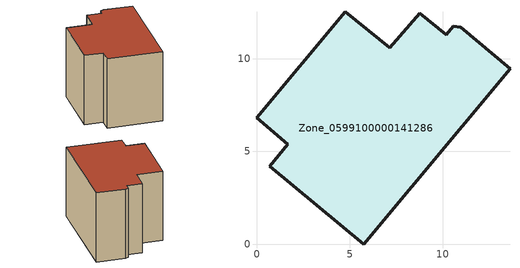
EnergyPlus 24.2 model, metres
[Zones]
Zone_0599100000141286
 floor ground (C_G): 10.99,11.68 13.64,9.46 5.74,0 0.69,4.2 1.66,5.38 0,6.82 4.75,12.53 7.15,10.59 8.78,12.46 10.21,11.29 10.59,11.74 z0
 wall outside (C_F): 8.78,12.46 7.15,10.59 4.75,12.53 0,6.82 1.66,5.38 0.69,4.2 5.74,0 13.64,9.46 10.99,11.68 10.59,11.74 10.21,11.29 8.78,12.46 z0:8.66
 roof outside (C_R): 13.64,9.46 10.99,11.68 10.59,11.74 10.21,11.29 8.78,12.46 7.15,10.59 4.75,12.53 0,6.82 1.66,5.38 0.69,4.2 5.74,0 z8.66
[BUILDING]
Pand.0599100000141286: North Axis=0; Terrain=City; Loads Convergence Tolerance Value=0.04; Temperature Convergence Tolerance Value=0.4; Solar Distribution=FullExterior; Maximum Number of Warmup Days=25; Minimum Number of Warmup Days=1
[Site:Location]
Rotterdam.The.Hague.AP_ZH_NLD Design_Conditions: Latitude=51.96; Longitude=4.45; Time Zone=1; Elevation=-4.5
[SITE:GROUNDTEMPERATURE:BUILDINGSURFACE]
18, 18, 18, 18, 18, 18, 18, 18, 18, 18, 18, 18
[MATERIAL] Thermal Absorptance=0.9; Solar Absorptance=0.7; Visible Absorptance=0.7
Name | Roughness | Thickness | Conductivity | Density | Specific Heat
G.TC.1946 | MediumSmooth | 0.15 | 1 | 540 | 1210
F.TC.1946 | Rough | 0.3 | 0.857143 | 1920 | 840
R.TC.1946 | MediumRough | 0.2 | 0.909091 | 1500 | 1000
[CONSTRUCTION]
C_G: G.TC.1946
C_F: F.TC.1946
C_R: R.TC.1946
[ZONE]
Zone_0599100000141286: Type=1; Multiplier=1; Ceiling Height=Autocalculate; Volume=Autocalculate; Floor Area=autocalculate; Part of Total Floor Area=Yes
[ZONEINFILTRATION:DESIGNFLOWRATE]
Infil_Zone_0599100000141286: Zone or ZoneList or Space or SpaceList=Zone_0599100000141286; Schedule=AlwaysOn; Design Flow Rate Calculation Method=Flow/Area; Flow Rate per Floor Area=0.003; Constant Term Coefficient=1; Temperature Term Coefficient=0; Velocity Term Coefficient=0; Velocity Squared Term Coefficient=0
[HVACTEMPLATE:ZONE:IDEALLOADSAIRSYSTEM]
Zone_0599100000141286: Maximum Heating Supply Air Temperature=50; Minimum Cooling Supply Air Temperature=13; Maximum Heating Supply Air Humidity Ratio=0.0156; Minimum Cooling Supply Air Humidity Ratio=0.0077; Heating Limit=NoLimit; Cooling Limit=NoLimit; Dehumidification Control Type=ConstantSensibleHeatRatio; Cooling Sensible Heat Ratio=0.7; Dehumidification Setpoint=60; Humidification Control Type=None; Humidification Setpoint=30; Outdoor Air Method=None; Outdoor Air Flow Rate per Person=0.00944; Outdoor Air Flow Rate per Zone Floor Area=0; Outdoor Air Flow Rate per Zone=0; Demand Controlled Ventilation Type=None; Outdoor Air Economizer Type=NoEconomizer; Heat Recovery Type=None; Sensible Heat Recovery Effectiveness=0.7; Latent Heat Recovery Effectiveness=0.65
[ZONECONTROL:THERMOSTAT]
ThermostatControl_Zone_0599100000141286: Zone or ZoneList=Zone_0599100000141286; Control Type Schedule=DualSetpointControlType; Control 1=Thermostat_Zone_0599100000141286; Temperature Difference Between Cutout And Setpoint=0
[THERMOSTATSETPOINT:DUALSETPOINT]
Thermostat_Zone_0599100000141286: Heating Setpoint Temperature Schedule=HeatingSetpoint_Zone_0599100000141286; Cooling Setpoint Temperature Schedule=CoolingSetpoint_Zone_0599100000141286
[SCHEDULE:COMPACT]
HeatingSetpoint_Zone_0599100000141286: Through: 12/31, For: AllDays, Until: 24:00, 21
CoolingSetpoint_Zone_0599100000141286: Through: 12/31, For: AllDays, Until: 24:00, 24
DualSetpointControlType: Through: 12/31, For: AllDays, Until: 24:00, 4
AlwaysOn: Through: 12/31, For: AllDays, Until: 24:00, 1
